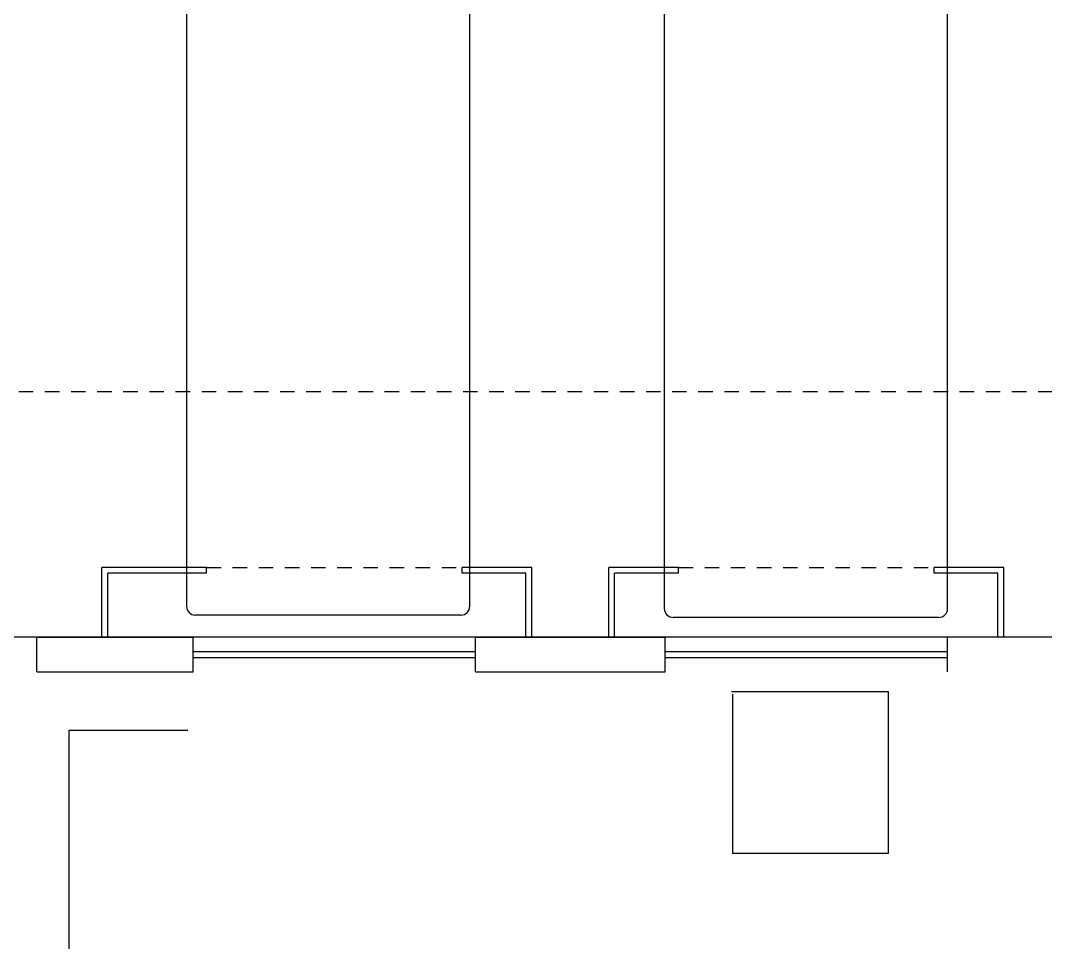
# Model space of a CAD drawing. Header units: metres. Extents: x 95 to 486, y 2972 to 3465.
# Drawn here: x 221.03 to 229.86, y 3052.39 to 3060.33 of the extents above; entities that cross this region are included whole.
import ezdxf

# ---------------------------------------------------------------- set-up
doc = ezdxf.new("R2010")
doc.units = ezdxf.units.M
doc.linetypes.add('HIDDEN2', pattern=[0.1875, 0.125, -0.0625])
for name, color, linetype in [('0_CAMARAS', 4, 'Continuous'), ('0_MUROS', 7, 'Continuous'), ('0_PUERTAS-VENTANAS', 3, 'Continuous'), ('E_EQUIPAMIENTO', 1, 'Continuous')]:
    doc.layers.add(name, color=color, linetype=linetype)

msp = doc.modelspace()

# ---------------------------------------------------------------- linework, layer by layer
at = {"layer": '0_CAMARAS', "color": 5}
for p, q in [((221.4528, 3052.327), (221.4528, 3054.2172)), ((221.4528, 3054.2172), (222.4725, 3054.2172))]:
    msp.add_line(p, q, dxfattribs=at)
at = {"layer": '0_MUROS', "color": 2, "linetype": 'HIDDEN2'}
for p, q in [((220.7924, 3057.1324), (230.4657, 3057.1324)), ((222.634, 3055.6191), (224.834, 3055.6191)), ((226.6974, 3055.6191), (228.8974, 3055.6191))]:
    msp.add_line(p, q, dxfattribs=at)
at = {"layer": '0_MUROS', "color": 1}
for p, q in [((222.634, 3055.6191), (221.734, 3055.6191)), ((222.634, 3055.5691), (222.634, 3055.6191)), ((225.434, 3055.6191), (224.834, 3055.6191)), ((224.834, 3055.5691), (224.834, 3055.6191)), ((226.6974, 3055.6191), (226.0974, 3055.6191)), ((226.6974, 3055.5691), (226.6974, 3055.6191)), ((228.8974, 3055.5691), (228.8974, 3055.6191)), ((229.4974, 3055.6191), (228.8974, 3055.6191)), ((221.734, 3055.0191), (221.734, 3055.5191)), ((221.784, 3055.0191), (221.784, 3055.5691)), ((222.634, 3055.5691), (221.784, 3055.5691)), ((225.384, 3055.5691), (224.834, 3055.5691)), ((225.384, 3055.0191), (225.384, 3055.5691)), ((225.434, 3055.0191), (225.434, 3055.5191)), ((226.0974, 3055.0191), (226.0974, 3055.5191)), ((226.6974, 3055.5691), (226.1474, 3055.5691)), ((226.1474, 3055.0191), (226.1474, 3055.5691)), ((229.4474, 3055.5691), (228.8974, 3055.5691)), ((229.4474, 3055.0191), (229.4474, 3055.5691)), ((229.4974, 3055.0191), (229.4974, 3055.5191))]:
    msp.add_line(p, q, dxfattribs=at)
at = {"layer": '0_MUROS', "color": 1, "linetype": 'HIDDEN2'}
for p, q in [((221.734, 3055.5191), (221.734, 3055.6191)), ((225.434, 3055.5191), (225.434, 3055.6191)), ((226.0974, 3055.5191), (226.0974, 3055.6191)), ((229.4974, 3055.5191), (229.4974, 3055.6191))]:
    msp.add_line(p, q, dxfattribs=at)
at = {"layer": '0_MUROS'}
for p, q in [((235.8124, 3055.0191), (220.6424, 3055.0191)), ((221.1724, 3054.7191), (221.1724, 3055.0191)), ((221.1724, 3055.0191), (222.519, 3055.0191)), ((222.519, 3054.7191), (222.519, 3055.0191)), ((224.949, 3054.7191), (224.949, 3055.0191)), ((224.949, 3055.0191), (226.5824, 3055.0191)), ((226.5824, 3054.7191), (226.5824, 3055.0191)), ((229.0124, 3054.7191), (229.0124, 3055.0191)), ((221.1724, 3054.7191), (222.519, 3054.7191)), ((224.949, 3054.7191), (226.5824, 3054.7191)), ((228.5061, 3054.5466), (227.1542, 3054.5466)), ((227.1634, 3054.5282), (227.1634, 3053.159)), ((228.5061, 3053.159), (228.5061, 3054.5466)), ((227.1634, 3053.159), (228.5061, 3053.159))]:
    msp.add_line(p, q, dxfattribs=at)
at = {"layer": '0_PUERTAS-VENTANAS'}
for p, q in [((222.519, 3054.8941), (224.949, 3054.8941)), ((226.5824, 3054.8941), (229.0124, 3054.8941)), ((222.519, 3054.8422), (224.949, 3054.8429)), ((226.5824, 3054.8434), (229.0124, 3054.8441))]:
    msp.add_line(p, q, dxfattribs=at)
at = {"layer": 'E_EQUIPAMIENTO', "color": 2}
for p, q in [((226.5751, 3069.2277), (226.5751, 3055.2642)), ((229.0135, 3055.2642), (229.0135, 3069.2277)), ((222.4621, 3062.222), (222.4621, 3055.2839)), ((224.9005, 3055.2839), (224.9005, 3062.222)), ((224.8243, 3055.2077), (222.5383, 3055.2077)), ((228.9373, 3055.188), (226.6513, 3055.188))]:
    msp.add_line(p, q, dxfattribs=at)
for centre, start, end in [((222.5383, 3055.2839), 180, 270), ((224.8243, 3055.2839), 270, 0), ((226.6513, 3055.2642), 180, 270), ((228.9373, 3055.2642), 270, 0)]:
    msp.add_arc(centre, 0.0762, start, end, dxfattribs=at)

doc.saveas('drawing.dxf')
